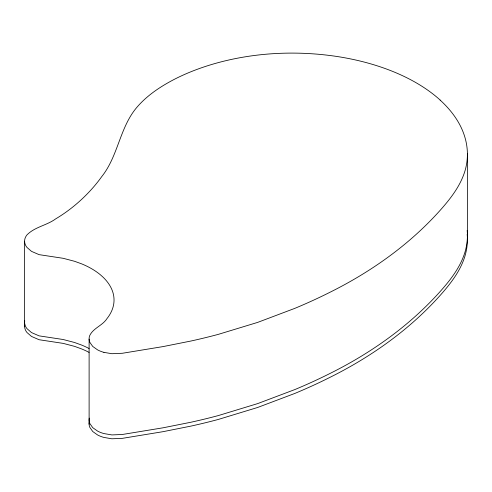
<?xml version="1.0" encoding="UTF-8"?>
<svg xmlns="http://www.w3.org/2000/svg" width="492" height="492" viewBox="0 0 492 492"><rect width="100%" height="100%" fill="white"/><g stroke="black" fill="none" stroke-linecap="round" stroke-linejoin="round"><path stroke-width="0.74" d="M103.91 352.358L111.887 353.711L122.379 353.268L163.037 346.596L190.939 341.024A414.664 239.401 0 0 0 218.356 334.351L257.636 322.401L294.751 308.392A485.235 280.151 0 0 0 329.523 292.494C371.091 271.855 409.664 244.573 440.623 209.801C450.641 198.479 460.229 186.099 464.811 171.48A168.455 97.256 0 0 0 466.81 162.6A172.778 99.753 0 0 0 467.4 153.664A175.853 101.524 0 0 0 463.47 132.988A175.023 101.051 0 0 0 461.01 127.2A174.352 100.663 0 0 0 450.125 110.497A176.628 101.979 0 0 0 440.131 100.091M467.4 153.664L467.4 238.743A172.778 99.753 0 0 1 466.81 247.679A168.455 97.256 0 0 1 464.811 256.56C460.229 271.178 450.641 283.558 440.623 294.88C409.664 329.646 371.091 356.934 329.523 377.573A485.235 280.151 0 0 1 294.751 393.465L257.636 407.474L218.356 419.43A414.664 239.401 0 0 1 190.939 426.103L163.037 431.675L122.379 438.347L111.887 438.79L103.91 437.431A25.892 14.951 0 0 1 97.607 434.977L92.748 431.533L89.845 427.419A26.082 15.055 0 0 1 89.304 421.976M89.114 339.123L89.114 424.202M24.6 241.203L24.6 326.282M24.741 324.695A26.014 15.018 0 0 0 26.937 332.463L31.494 336.442L39.089 339.726L63.197 343.385L74.569 346.362L81.617 348.926A75.75 43.733 0 0 1 89.058 352.389M467.179 234.278A175.853 101.524 0 0 1 467.4 238.743M103.91 352.358A25.892 14.951 0 0 1 97.607 349.898L92.748 346.454L89.845 342.34A26.082 15.055 0 0 1 89.649 335.71C93.185 328.01 102.637 325.624 107.078 318.465A75.805 43.77 0 0 0 110.755 312.844A76.432 44.126 0 0 0 113.369 305.846A77.01 44.458 0 0 0 113.744 296.196A75.842 43.788 0 0 0 112.969 292.666A77.539 44.766 0 0 0 111.118 287.931A75.762 43.739 0 0 0 107.6 282.273A75.75 43.733 0 0 0 102.797 276.941L100.491 274.887A76.844 44.366 0 0 0 95.503 271.147A77.539 44.766 0 0 0 89.685 267.642A75.75 43.733 0 0 0 81.617 263.847L74.569 261.289L63.197 258.306L39.089 254.647L31.494 251.363L26.931 247.384A26.014 15.018 0 0 1 24.741 239.616A26.402 15.24 0 0 1 26.851 235.035C34.606 226.923 46.771 225.453 55.701 218.866C66.506 212.427 76.475 204.617 85.393 195.755A272.31 157.219 0 0 0 101.709 176.653C117.926 156.394 119.605 128.584 135.915 108.474C146.444 95.688 160.564 86.407 175.17 78.898A182.212 105.202 0 0 1 183.092 75.11A183.319 105.841 0 0 1 208.86 65.356A179.9 103.867 0 0 1 222.741 61.451A177.44 102.447 0 0 1 232.304 59.237A175.011 101.044 0 0 1 242.082 57.349A172.04 99.329 0 0 1 257.088 55.147A170.035 98.166 0 0 1 272.396 53.733A175.669 101.42 0 0 1 328.81 55.368A175.127 101.112 0 0 1 338.828 56.771A173.959 100.436 0 0 1 358.354 60.621A175.349 101.235 0 0 1 440.18 100.073M24.741 320.827A26.014 15.018 0 0 0 26.937 328.594L31.494 332.574L39.089 335.858L63.197 339.517L74.569 342.5L81.617 345.058A75.75 43.733 0 0 1 89.058 348.521M89.304 418.108A26.082 15.055 0 0 0 89.845 423.55L92.748 427.665L97.607 431.109A25.892 14.951 0 0 0 103.91 433.569L111.887 434.922L122.379 434.479L163.037 427.806L190.939 422.234A414.664 239.401 0 0 0 218.356 415.562L257.636 403.612L294.751 389.603A485.235 280.151 0 0 0 329.523 373.705C371.091 353.065 409.664 325.784 440.623 291.012C450.641 279.69 460.229 267.31 464.811 252.691A168.455 97.256 0 0 0 466.81 243.811A172.778 99.753 0 0 0 467.4 234.875A175.853 101.524 0 0 0 467.179 230.41"/></g></svg>
